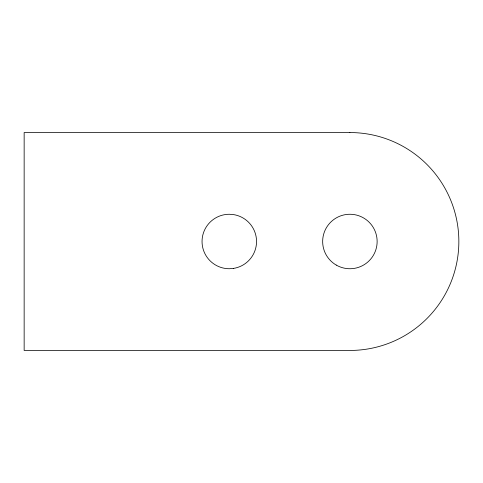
<?xml version="1.0" encoding="UTF-8"?>
<svg xmlns="http://www.w3.org/2000/svg" width="483" height="483" viewBox="0 0 483 483"><rect width="100%" height="100%" fill="white"/><g stroke="black" fill="none" stroke-linecap="round" stroke-linejoin="round"><path stroke-width="0.72" d="M233.543 268.403L229.28 268.735A27.235 27.235 0 0 1 202.045 241.5A27.235 27.235 0 0 1 229.28 214.265L233.543 214.597A27.235 27.235 0 0 1 233.543 268.403M349.903 132.553L24.15 132.553L24.15 350.447L349.903 350.447A108.947 108.947 0 0 0 458.85 241.5A108.947 108.947 0 0 0 349.903 132.553M336.283 265.089A27.235 27.235 0 0 0 377.138 241.5A27.235 27.235 0 0 0 336.283 217.911A27.235 27.235 0 0 0 336.283 265.089"/></g></svg>
